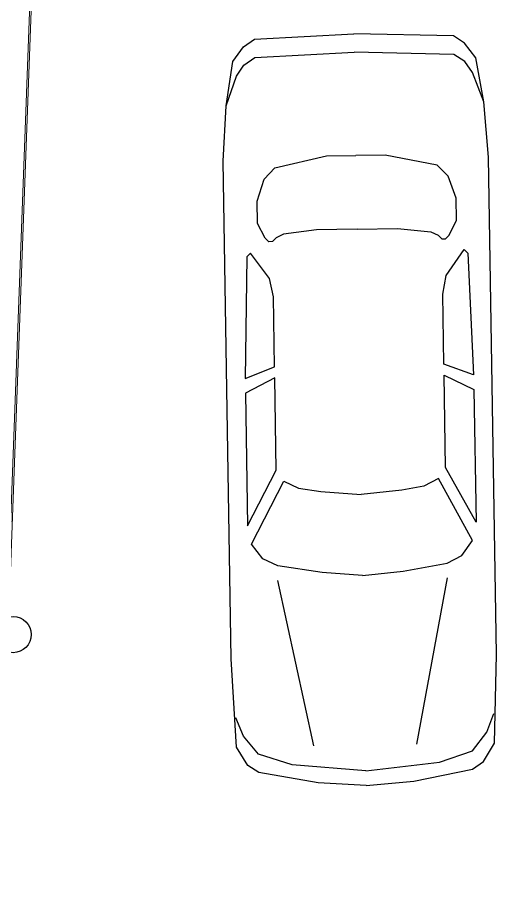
# Model space of a CAD drawing. Header units: centimetres. Extents: x 63871 to 181827, y -95930 to 42199.
# Drawn here: x 177948.1 to 178220.6, y 19605.7 to 20096.1 of the extents above; entities that cross this region are included whole.
import ezdxf

# ---------------------------------------------------------------- set-up
doc = ezdxf.new("R2010")
doc.units = ezdxf.units.CM
doc.layers.add('Bitirme - Duvar', color=7, linetype='Continuous')
doc.layers.add('furn', color=7, linetype='Continuous')
doc.layers.add('OLUK', color=222, linetype='Continuous', lineweight=15)

# ---------------------------------------------------------------- blocks, each defined once
blk = doc.blocks.new('HRD')
at = {"layer": 'Bitirme - Duvar', "color": 161, "linetype": 'Continuous', "lineweight": 25}
blk.add_circle((153776.71, 35737.48), 10.23, dxfattribs=at)
blk = doc.blocks.new('02PCAR03')
at = {"color": 0, "linetype": 'ByBlock'}
for p, q in [((-170, 36), (-185, 35)), ((-35, 36), (-170, 36)), ((-11, 35), (-35, 36)), ((-197, 33), (-201, 30)), ((-185, 35), (-197, 33)), ((-185, 35), (-193, 32)), ((-14, 33), (-19, 35)), ((-9, 29), (-14, 33)), ((-6, 32), (-11, 35)), ((-193, 32), (-196, 30)), ((-144, 30), (-111, 31)), ((-111, 31), (-114, 23)), ((-111, 23), (-107, 31)), ((-107, 31), (-71, 31)), ((-71, 31), (-86, 23)), ((-4, 29), (-6, 32)), ((-201, 30), (-203, 27)), ((-196, 30), (-198, 27)), ((-145, 29), (-144, 30)), ((-138, 24), (-145, 29)), ((-66, 30), (-83, 21)), ((-62, 27), (-66, 30)), ((-6, 20), (-9, 29)), ((-1, 13), (-4, 29)), ((-203, 27), (-204, 0)), ((-198, 27), (-199, 0)), ((-159, 27), (-165, 25)), ((-153, 27), (-159, 27)), ((-149, 25), (-153, 27)), ((-60, 23), (-62, 27)), ((-165, 25), (-168, 22)), ((-148, 24), (-149, 25)), ((-148, 23), (-148, 24)), ((-133, 23), (-138, 24)), ((-168, 22), (-171, 8)), ((-150, 20), (-149, 22)), ((-149, 22), (-148, 23)), ((-114, 23), (-133, 23)), ((-86, 23), (-111, 23)), ((-58, 11), (-60, 23)), ((-11, 14), (-56, 23)), ((-151, 11), (-150, 20)), ((-83, 21), (-81, 17)), ((-4, 0), (-6, 20)), ((-81, 17), (-80, 11)), ((0, 0), (-1, 13)), ((-151, 0), (-151, 11)), ((-80, 11), (-79, 0)), ((-57, 0), (-58, 11)), ((-171, 8), (-171, 0)), ((-203, -27), (-204, 0)), ((-198, -27), (-199, 0)), ((-171, -8), (-171, 0)), ((-151, 0), (-151, -11)), ((-80, -11), (-79, 0)), ((-57, 0), (-58, -11)), ((-4, 0), (-6, -20)), ((0, 0), (-1, -13)), ((-168, -22), (-171, -8)), ((-151, -11), (-150, -20)), ((-81, -17), (-80, -11)), ((-58, -11), (-60, -23)), ((-11, -14), (-56, -23)), ((-1, -13), (-4, -29)), ((-83, -21), (-81, -17)), ((-150, -20), (-149, -22)), ((-66, -30), (-83, -21)), ((-6, -20), (-9, -29)), ((-165, -25), (-168, -22)), ((-149, -22), (-148, -23)), ((-148, -23), (-148, -24)), ((-133, -23), (-138, -24)), ((-114, -23), (-133, -23)), ((-111, -31), (-114, -23)), ((-86, -23), (-111, -23)), ((-111, -23), (-107, -31)), ((-71, -31), (-86, -23)), ((-60, -23), (-62, -27)), ((-159, -27), (-165, -25)), ((-149, -25), (-153, -27)), ((-148, -24), (-149, -25)), ((-138, -24), (-145, -29)), ((-201, -30), (-203, -27)), ((-196, -30), (-198, -27)), ((-153, -27), (-159, -27)), ((-62, -27), (-66, -30)), ((-197, -33), (-201, -30)), ((-193, -32), (-196, -30)), ((-145, -29), (-144, -30)), ((-144, -30), (-111, -31)), ((-9, -29), (-14, -33)), ((-4, -29), (-6, -32)), ((-185, -35), (-193, -32)), ((-107, -31), (-71, -31)), ((-6, -32), (-11, -35)), ((-185, -35), (-197, -33)), ((-170, -36), (-185, -35)), ((-11, -35), (-35, -36)), ((-14, -33), (-19, -35)), ((-35, -36), (-170, -36))]:
    blk.add_line(p, q, dxfattribs=at)
blk = doc.blocks.new('çatı planı')
blk.add_wipeout([(-680, -1060), (-680, 0), (0, 0), (0, -1125), (-340, -1125), (-340, -1060)]).dxf.layer = 'OLUK'
at = {"layer": 'OLUK'}
for points in [[(-340, -1125), (-340, -1060), (-680, -1060), (-680, 0), (0, 0), (0, -1125)], [(-339, -1124), (-339, -1059), (-679, -1059), (-679, -1), (-1, -1), (-1, -1124)]]:
    blk.add_lwpolyline(points, close=True, dxfattribs=at)
blk = doc.blocks.new('VAZİYET PLANI')
at = {"rotation": 177.873189238168}
blk.add_blockref('HRD', (154990.92, 34822.58), dxfattribs=at)
at = {"layer": 'furn', "linetype": 'Continuous', "xscale": 2.086125961570064, "yscale": 2.086125961570064, "zscale": 2.086125961570064, "rotation": 270.9296038315418}
blk.add_blockref('02PCAR03', (193.64, 4731.09), dxfattribs=at)
at = {"layer": 'OLUK', "rotation": 177.8731895439683}
blk.add_blockref('çatı planı', (-712.33, 4202.36), dxfattribs=at)

msp = doc.modelspace()

# ---------------------------------------------------------------- block references
at = {"layer": 'OLUK'}
msp.add_blockref('VAZİYET PLANI', (177951.86, 14930.11), dxfattribs=at)

doc.saveas('drawing.dxf')
